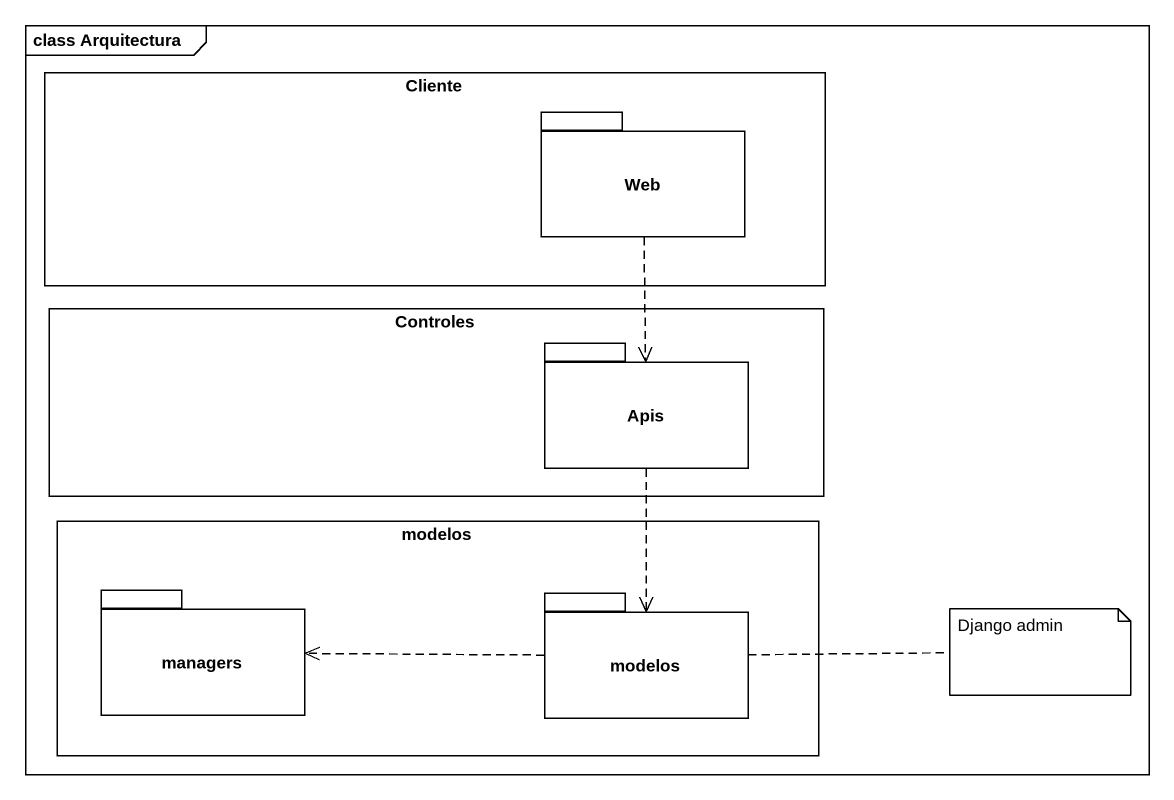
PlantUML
@startuml
mainframe class Arquitectura
rectangle Cliente {
  package Web {
  }
}
rectangle Controles {
  package Apis {
  }
}
rectangle modelos {
  package managers {
  }
  package "modelos" as modelos_2 {
  }
}
Web ..> Apis
Apis ..> modelos_2
modelos_2 .left.> managers
note right of modelos_2 : Django admin
@enduml
